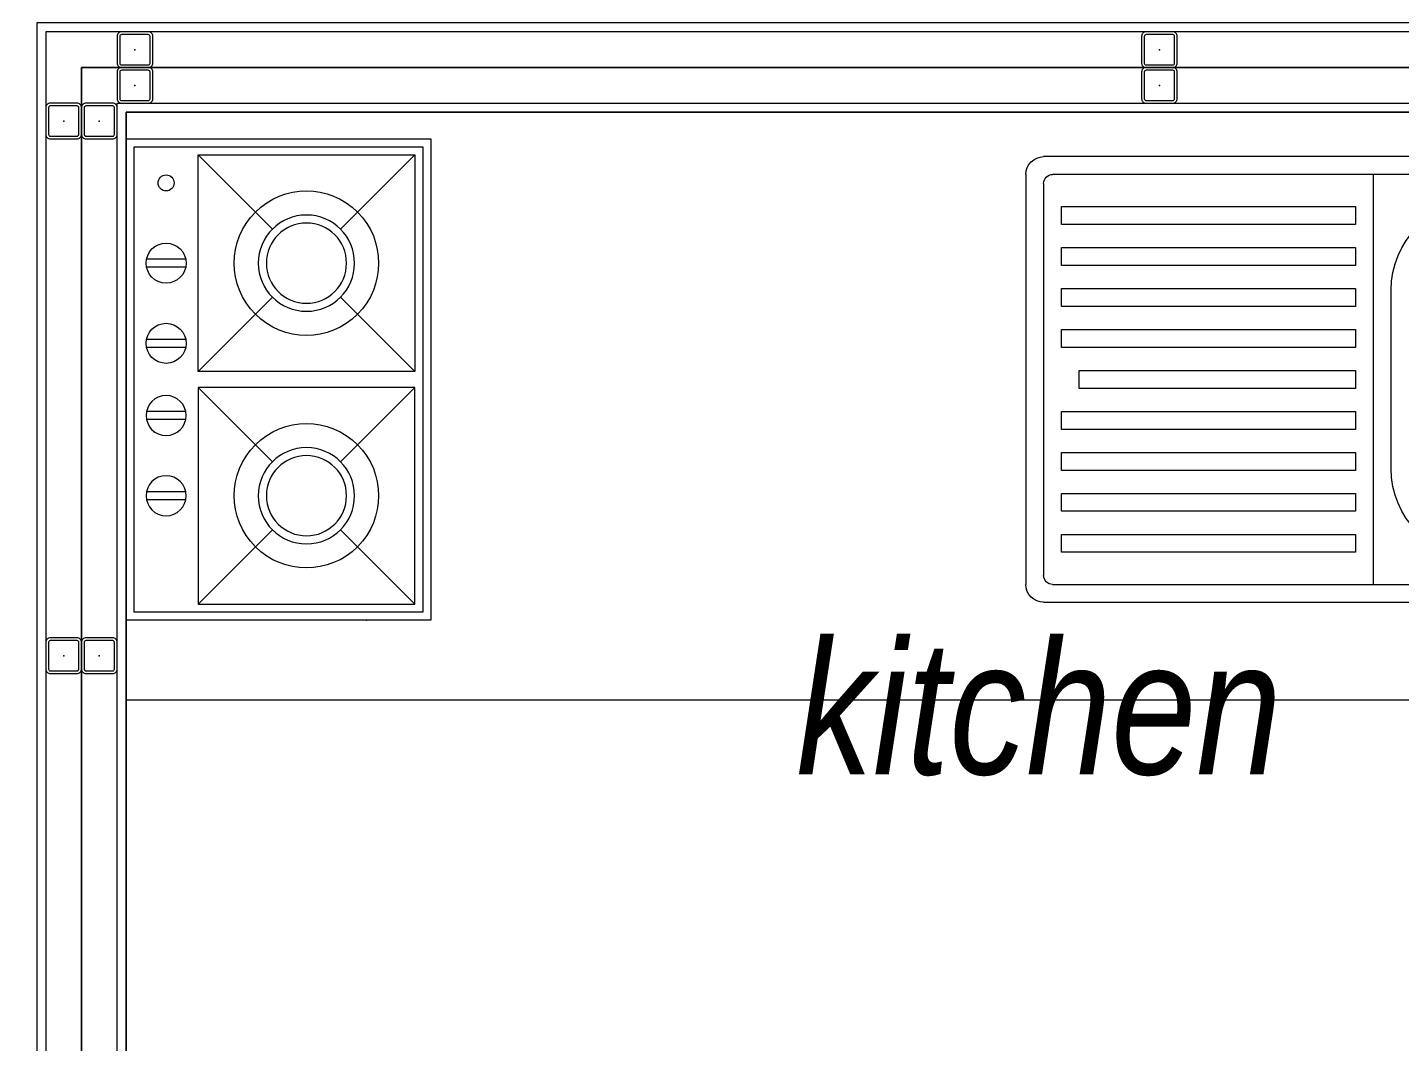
# Model space of a CAD drawing. Extents: x -2598 to 23780, y 0 to 8114.
# Drawn here: x 1516.4 to 1670.4, y 615.7 to 729.5 of the extents above; entities that cross this region are included whole.
import ezdxf

# ---------------------------------------------------------------- set-up
doc = ezdxf.new("R2010")
doc.units = 0
doc.header["$LTSCALE"] = 25
doc.header["$MEASUREMENT"] = 0
doc.layers.get('0').update_dxf_attribs({"color": 9, "lineweight": 9})
for name, color, linetype, lineweight in [('05', 9, 'Continuous', 9), ('05V', 9, 'Continuous', 9), ('06D', 9, 'Continuous', 9), ('10', 9, 'Continuous', 9), ('11', 9, 'Continuous', 9), ('35', 9, 'Continuous', 9), ('40', 9, 'Continuous', 9), ('40B', 9, 'Continuous', 9)]:
    doc.layers.add(name, color=color, linetype=linetype, lineweight=lineweight)
doc.styles.add('MuuM_TEXT-ITALIC', font='ARIALNI.TTF')

# ---------------------------------------------------------------- blocks, each defined once
blk = doc.blocks.new('p_eviye')
at = {"linetype": 'Continuous'}
for p, q in [((-41, 0), (41, 0)), ((-43, -48), (-43, -2)), ((-41, -47), (-41, -3)), ((-40, -2), (40, -2)), ((-4, -48), (-4, -2)), ((33, -48), (33, -2)), ((41, -3), (41, -47)), ((43, -2), (43, -48)), ((22, -5), (8, -5)), ((-2, -15), (-2, -35)), ((32, -35), (32, -15)), ((8, -45), (22, -45)), ((40, -48), (-40, -48)), ((41, -50), (-41, -50))]:
    blk.add_line(p, q, dxfattribs=at)
blk.add_lwpolyline([(43, 79.43), (43, 79.43, -0.414214)], format="xyb", dxfattribs=at)
for points in [[(-6, -5.6), (-39, -5.6), (-39, -7.6), (-6, -7.6)], [(-6, -10.2), (-39, -10.2), (-39, -12.2), (-6, -12.2)], [(-6, -14.8), (-39, -14.8), (-39, -16.8), (-6, -16.8)], [(-6, -19.4), (-39, -19.4), (-39, -21.4), (-6, -21.4)], [(-6, -24), (-37, -24), (-37, -26), (-6, -26)], [(-6, -28.6), (-39, -28.6), (-39, -30.6), (-6, -30.6)], [(-6, -33.2), (-39, -33.2), (-39, -35.2), (-6, -35.2)], [(-6, -37.8), (-39, -37.8), (-39, -39.8), (-6, -39.8)], [(-6, -42.4), (-39, -42.4), (-39, -44.4), (-6, -44.4)]]:
    blk.add_lwpolyline(points, close=True, dxfattribs=at)
for radius in [5, 4]:
    blk.add_circle((20.5, -25), radius, dxfattribs=at)
for centre, radius, start, end in [((-41, -2), 2, 90, 180), ((41, -2), 2, 0, 90), ((-40, -3), 1, 90, 180), ((40, -3), 1, 0, 90), ((8, -15), 10, 90, 180), ((22, -15), 10, 0, 90), ((8, -35), 10, 180, 270), ((22, -35), 10, 270, 0), ((-40, -47), 1, 180, 270), ((40, -47), 1, 270, 0), ((-41, -48), 2, 180, 270), ((41, -48), 2, 270, 0)]:
    blk.add_arc(centre, radius, start, end, dxfattribs=at)
blk = doc.blocks.new('P-OCAK K')
for p, q in [((5800.32, 14154.15), (5800.32, 14208.15)), ((5800.32, 14208.15), (5834.52, 14208.15)), ((5834.52, 14208.15), (5834.52, 14154.15)), ((5801.22, 14155.05), (5801.22, 14207.25)), ((5801.22, 14207.25), (5833.62, 14207.25)), ((5833.62, 14207.25), (5833.62, 14155.05)), ((5808.42, 14182.05), (5808.42, 14206.35)), ((5808.42, 14206.35), (5832.72, 14206.35)), ((5808.42, 14206.35), (5816.75, 14198.02)), ((5832.72, 14206.35), (5824.39, 14198.02)), ((5832.72, 14206.35), (5832.72, 14182.05)), ((5807.02, 14194.65), (5802.62, 14194.65)), ((5807.02, 14193.75), (5802.62, 14193.75)), ((5816.75, 14190.38), (5808.42, 14182.05)), ((5824.39, 14190.38), (5832.72, 14182.05)), ((5807.02, 14185.65), (5802.62, 14185.65)), ((5807.02, 14184.75), (5802.62, 14184.75)), ((5832.72, 14182.05), (5808.42, 14182.05)), ((5816.75, 14171.92), (5808.42, 14180.25)), ((5808.42, 14180.25), (5808.42, 14155.95)), ((5832.72, 14180.25), (5808.42, 14180.25)), ((5824.39, 14171.92), (5832.72, 14180.25)), ((5832.72, 14155.95), (5832.72, 14180.25)), ((5807.02, 14177.55), (5802.62, 14177.55)), ((5807.02, 14176.65), (5802.62, 14176.65)), ((5807.02, 14168.55), (5802.62, 14168.55)), ((5807.02, 14167.65), (5802.62, 14167.65)), ((5808.42, 14155.95), (5816.75, 14164.28)), ((5832.72, 14155.95), (5824.39, 14164.28)), ((5808.42, 14155.95), (5832.72, 14155.95)), ((5834.52, 14154.15), (5800.32, 14154.15)), ((5833.62, 14155.05), (5801.22, 14155.05))]:
    blk.add_line(p, q)
for centre, major_axis, start_param, end_param in [((5804.82, 14203.2), (-0.636, 0.636), 0.785398, 7.068583), ((5820.57, 14194.2), (5.73, 5.73), 2.35619449019226, 8.639379797371847), ((5820.57, 14194.2), (-3.82, 3.82), 0.785398, 7.068583), ((5820.57, 14194.2), (-3.18, 3.18), 0.785398, 7.068583), ((5804.82, 14194.2), (-1.59, 1.59), 0.785398, 7.068583), ((5804.82, 14185.2), (-1.59, 1.59), 0.785398, 7.068583), ((5804.82, 14177.1), (-1.59, 1.59), 0.785398, 7.068583), ((5820.57, 14168.1), (5.73, 5.73), 2.356194490192244, 8.639379797371827), ((5820.57, 14168.1), (-3.82, 3.82), 0.785398, 7.068583), ((5820.57, 14168.1), (-3.18, 3.18), 0.785398, 7.068583), ((5804.82, 14168.1), (-1.59, 1.59), 0.785398, 7.068583)]:
    blk.add_ellipse(centre, major_axis=major_axis, ratio=1, start_param=start_param, end_param=end_param)
blk.add_point((5827.32, 14154.15))
blk = doc.blocks.new('Prf-40x40')
for points in [[(1.5, -2), (-1.5, -2, -0.414214), (-2, -1.5), (-2, 1.5, -0.414214), (-1.5, 2), (1.5, 2, -0.414214), (2, 1.5), (2, -1.5, -0.414214)], [(1.5, -1.7), (-1.5, -1.7, -0.414214), (-1.7, -1.5), (-1.7, 1.5, -0.414214), (-1.5, 1.7), (1.5, 1.7, -0.414214), (1.7, 1.5), (1.7, -1.5, -0.414214)]]:
    blk.add_lwpolyline(points, format="xyb", close=True)
blk.add_point((0, 0))
blk = doc.blocks.new('p-zemin kat')
at = {"layer": '06D'}
blk.add_lwpolyline([(1522.5, 595.5), (1522.5, 725), (1820.11, 725, 0.040563), (1680.61, 345, 0.040466)], format="xyb", dxfattribs=at)
at = {"layer": '11'}
for points in [[(1719.56, 328.25, -0.047611), (1885.58, 764.59), (1831.78, 791.16, 0.006731), (1802.6, 730), (1517.5, 730), (1517.5, 591), (1527.5, 591), (1527.5, 720), (1798.01, 720)], [(1718.52, 328.25, -0.047537), (1884.24, 764.14), (1832.24, 789.82, 0.006696), (1803.24, 729), (1518.5, 729), (1518.5, 592), (1526.5, 592), (1526.5, 721), (1799.57, 721)]]:
    blk.add_lwpolyline(points, format="xyb", dxfattribs=at)
at = {"layer": '40B'}
blk.add_lwpolyline([(3287.33, 2825), (2222.5, 2825), (2222.5, 2815), (1955, 2815), (1955, 1945), (1959.5, 1945), (1959.5, 1385), (1162.5, 1385), (1162.5, 730), (1392.5, 730), (1392.5, 325), (1522.5, 325), (1522.5, 725), (1802.6, 725), (1802.6, 730), (1831.78, 791.16), (1935.27, 740.05, -0.306949), (4278.59, 2070.68, 0.001238)], format="xyb", dxfattribs=at)
blk.add_lwpolyline([(1577.5, 348.01), (1577.5, 325), (1675.98, 325), (1675.98, 347), (1736.74, 536.21), (1812.31, 720), (1812.31, 725), (1522.5, 725), (1522.5, 325)], close=True, dxfattribs=at)
at = {"layer": '10', "xscale": -1, "rotation": 90}
for p in [(1528.5, 727), (1643.5, 727), (1528.5, 723), (1643.5, 723)]:
    blk.add_blockref('Prf-40x40', p, dxfattribs=at)
at = {"layer": '10', "xscale": -1}
for p in [(1520.5, 719), (1524.5, 719), (1520.5, 659), (1524.5, 659)]:
    blk.add_blockref('Prf-40x40', p, dxfattribs=at)
at = {"layer": '40', "insert": (1629.97, 653.08), "char_height": 15, "width": 335.6561, "attachment_point": 5, "style": 'MuuM_TEXT-ITALIC'}
blk.add_mtext('kitchen', dxfattribs=at)

msp = doc.modelspace()

# ---------------------------------------------------------------- linework, layer by layer
at = {"layer": '06D'}
msp.add_lwpolyline([(1527.5, 720), (1782.5, 720), (1782.5, 654), (1527.5, 654)], close=True, dxfattribs=at)
at = {"layer": '35'}
msp.add_lwpolyline([(1527.5, 347), (1675.98, 347, -0.039712), (1812.31, 720), (1527.5, 720), (1527.5, 591), (1517.5, 591), (1517.5, 501), (1527.5, 501)], format="xyb", close=True, dxfattribs=at)

# ---------------------------------------------------------------- block references
at = {"layer": '05', "xscale": -1, "rotation": 180}
msp.add_blockref('p_eviye', (1671.5, 665), dxfattribs=at)
at = {"layer": '05V', "linetype": 'Continuous'}
msp.add_blockref('P-OCAK K', (-4272.82, -13491.15), dxfattribs=at)
at = {"layer": '10'}
msp.add_blockref('p-zemin kat', (0, 0), dxfattribs=at)

doc.saveas('drawing.dxf')
